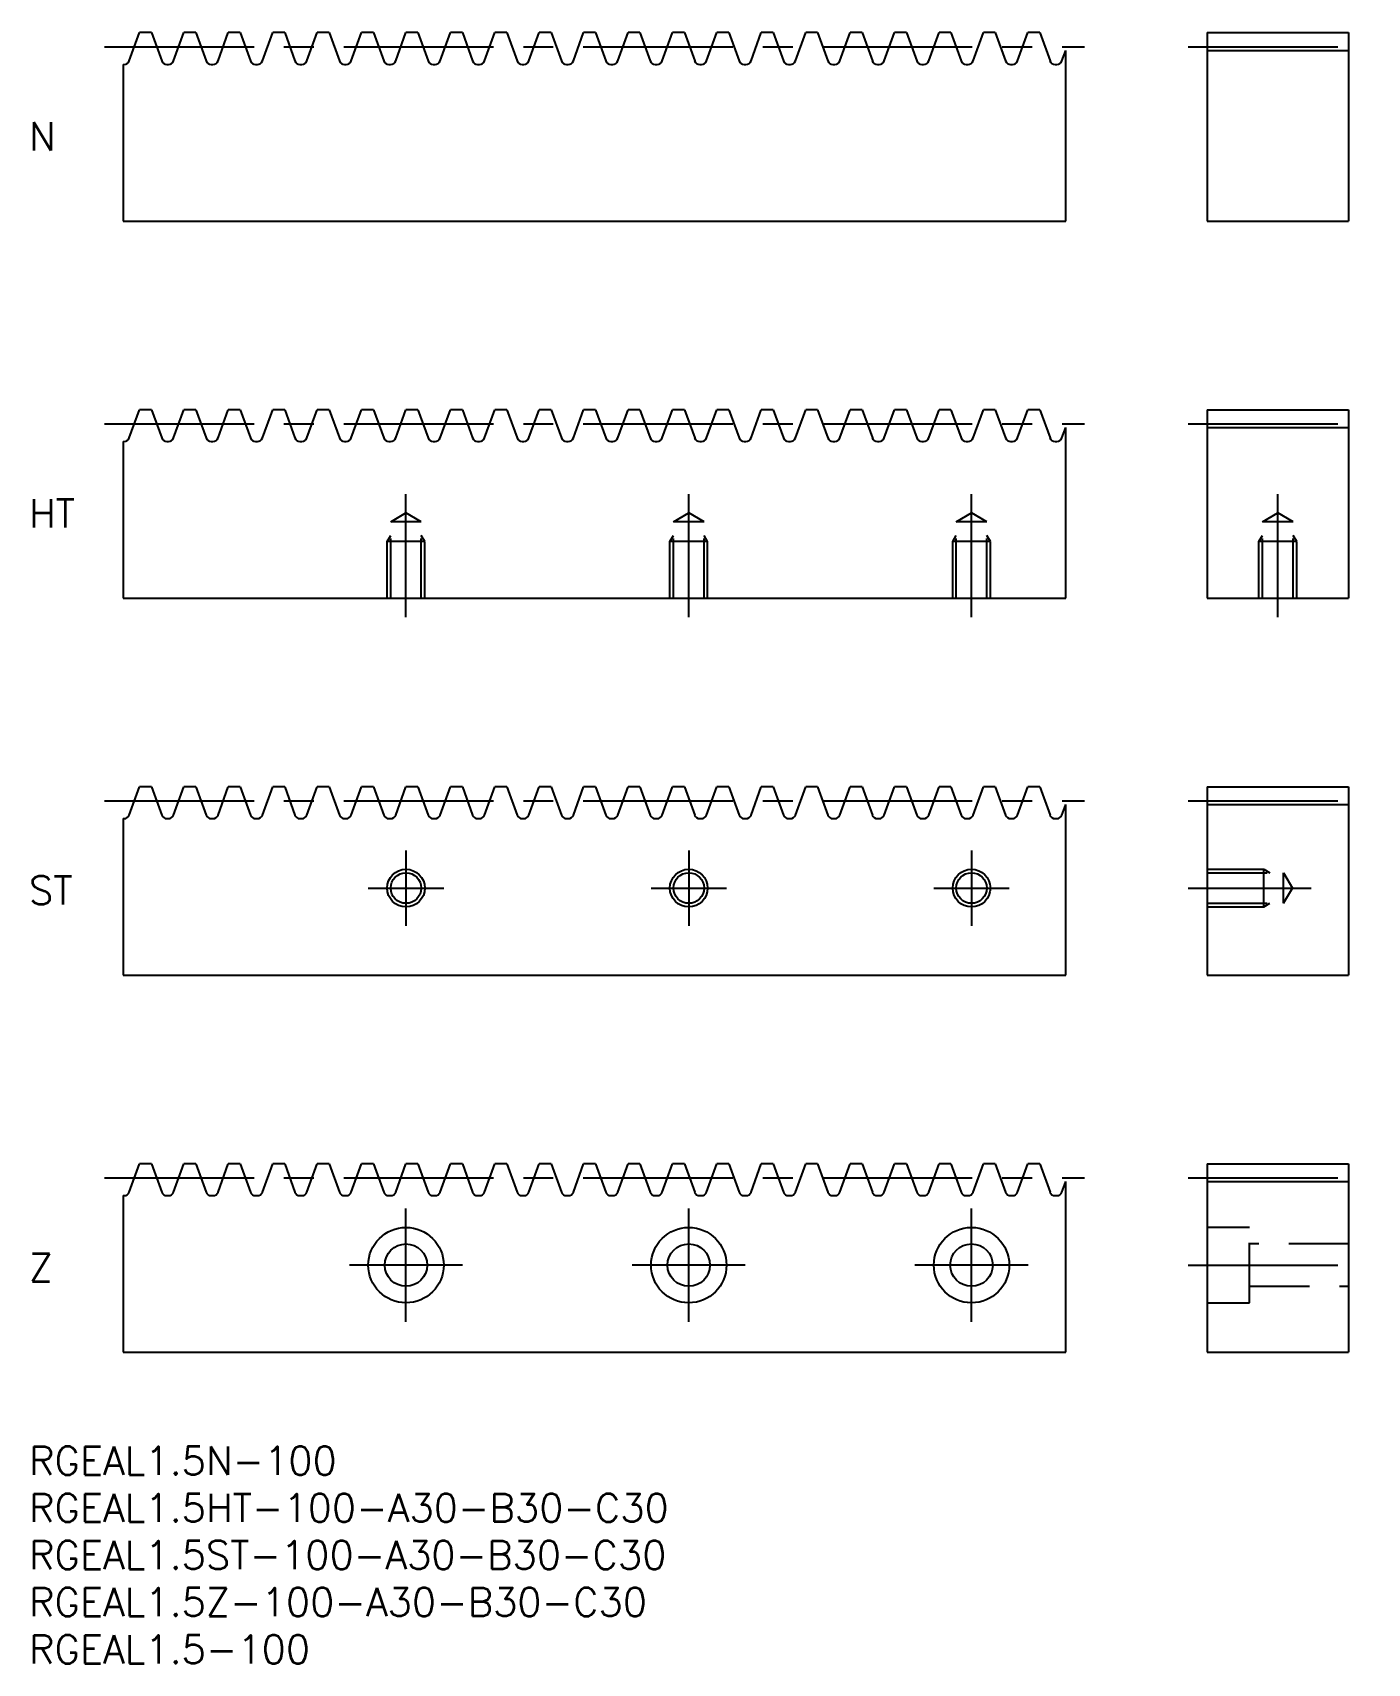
# Model space of a CAD drawing. Extents: x 0 to 142, y -23 to 150.
import ezdxf

# ---------------------------------------------------------------- set-up
doc = ezdxf.new("R2010")
doc.units = 0
doc.header["$LTSCALE"] = 0.5
doc.linetypes.add('CENTER', pattern=[50.8, 31.75, -6.35, 6.35, -6.35])
doc.linetypes.add('DASHED', pattern=[19.05, 12.7, -6.35])
for name, color, linetype in [('MSM_CENTER', 1, 'CENTER'), ('MSM_CONTINUOUS', 7, 'CONTINUOUS'), ('MSM_DASHED', 4, 'DASHED'), ('MSM_NARROW', 5, 'CONTINUOUS'), ('MSM_PART_NUMBER', 7, 'CONTINUOUS')]:
    doc.layers.add(name, color=color, linetype=linetype)
doc.styles.get("Standard").update_dxf_attribs({"font": 'txt.shx', "height": 3, "bigfont": 'bigfont.shx'})

msp = doc.modelspace()

# ---------------------------------------------------------------- linework, layer by layer
at = {"layer": 'MSM_CENTER'}
for p, q in [((8, 148.5), (112, 148.5)), ((123, 148.5), (142, 148.5)), ((8, 108.5), (112, 108.5)), ((123, 108.5), (142, 108.5)), ((40, 88), (40, 101.04)), ((70, 88), (70, 101.04)), ((100, 88), (100, 101.04)), ((132.5, 88), (132.5, 101.04)), ((8, 68.5), (112, 68.5)), ((123, 68.5), (142, 68.5)), ((40, 63.25), (40, 55.25)), ((70, 63.25), (70, 55.25)), ((100, 63.25), (100, 55.25)), ((36, 59.25), (44, 59.25)), ((66, 59.25), (74, 59.25)), ((96, 59.25), (104, 59.25)), ((123, 59.25), (136.04, 59.25)), ((8, 28.5), (112, 28.5)), ((123, 28.5), (142, 28.5)), ((40, 13.25), (40, 25.25)), ((70, 13.25), (70, 25.25)), ((100, 13.25), (100, 25.25)), ((46, 19.25), (34, 19.25)), ((76, 19.25), (64, 19.25)), ((106, 19.25), (94, 19.25)), ((123, 19.25), (142, 19.25))]:
    msp.add_line(p, q, dxfattribs=at)
at = {"layer": 'MSM_CONTINUOUS'}
for p, q in [((10.63, 147), (11.72, 150)), ((12.99, 150), (11.72, 150)), ((12.99, 150), (14.08, 147)), ((15.34, 147), (16.44, 150)), ((17.7, 150), (16.44, 150)), ((17.7, 150), (18.79, 147)), ((20.06, 147), (21.15, 150)), ((22.41, 150), (21.15, 150)), ((22.41, 150), (23.51, 147)), ((24.77, 147), (25.86, 150)), ((27.13, 150), (25.86, 150)), ((27.13, 150), (28.22, 147)), ((29.48, 147), (30.57, 150)), ((31.84, 150), (30.57, 150)), ((31.84, 150), (32.93, 147)), ((34.19, 147), (35.29, 150)), ((36.55, 150), (35.29, 150)), ((36.55, 150), (37.64, 147)), ((38.91, 147), (40, 150)), ((41.26, 150), (40, 150)), ((41.26, 150), (42.35, 147)), ((43.62, 147), (44.71, 150)), ((45.98, 150), (44.71, 150)), ((45.98, 150), (47.07, 147)), ((48.33, 147), (49.42, 150)), ((50.69, 150), (49.42, 150)), ((50.69, 150), (51.78, 147)), ((53.04, 147), (54.14, 150)), ((55.4, 150), (54.14, 150)), ((55.4, 150), (56.49, 147)), ((57.76, 147), (58.85, 150)), ((60.11, 150), (58.85, 150)), ((60.11, 150), (61.2, 147)), ((62.47, 147), (63.56, 150)), ((64.82, 150), (63.56, 150)), ((64.82, 150), (65.92, 147)), ((67.18, 147), (68.27, 150)), ((69.54, 150), (68.27, 150)), ((69.54, 150), (70.63, 147)), ((71.89, 147), (72.99, 150)), ((74.25, 150), (72.99, 150)), ((74.25, 150), (75.34, 147)), ((76.61, 147), (77.7, 150)), ((78.96, 150), (77.7, 150)), ((78.96, 150), (80.05, 147)), ((81.32, 147), (82.41, 150)), ((83.67, 150), (82.41, 150)), ((83.67, 150), (84.77, 147)), ((86.03, 147), (87.12, 150)), ((88.39, 150), (87.12, 150)), ((88.39, 150), (89.48, 147)), ((90.74, 147), (91.83, 150)), ((93.1, 150), (91.83, 150)), ((93.1, 150), (94.19, 147)), ((95.46, 147), (96.55, 150)), ((97.81, 150), (96.55, 150)), ((97.81, 150), (98.9, 147)), ((100.17, 147), (101.26, 150)), ((102.52, 150), (101.26, 150)), ((102.52, 150), (103.62, 147)), ((104.88, 147), (105.97, 150)), ((107.24, 150), (105.97, 150)), ((107.24, 150), (108.33, 147)), ((125, 150), (125, 130)), ((125, 150), (140, 150)), ((140, 150), (140, 130)), ((109.59, 147), (110, 148.12)), ((110, 130), (110, 148.12)), ((125, 148.12), (140, 148.12)), ((10, 146.62), (10.1, 146.62)), ((10, 146.62), (10, 130)), ((14.62, 146.62), (14.81, 146.62)), ((19.33, 146.62), (19.52, 146.62)), ((24.04, 146.62), (24.23, 146.62)), ((28.75, 146.62), (28.95, 146.62)), ((33.47, 146.62), (33.66, 146.62)), ((38.18, 146.62), (38.37, 146.62)), ((42.89, 146.62), (43.08, 146.62)), ((47.6, 146.62), (47.8, 146.62)), ((52.32, 146.62), (52.51, 146.62)), ((57.03, 146.62), (57.22, 146.62)), ((61.74, 146.62), (61.93, 146.62)), ((66.45, 146.62), (66.65, 146.62)), ((71.16, 146.62), (71.36, 146.62)), ((75.88, 146.62), (76.07, 146.62)), ((80.59, 146.62), (80.78, 146.62)), ((85.3, 146.62), (85.49, 146.62)), ((90.01, 146.62), (90.21, 146.62)), ((94.73, 146.62), (94.92, 146.62)), ((99.44, 146.62), (99.63, 146.62)), ((104.15, 146.62), (104.34, 146.62)), ((108.86, 146.62), (109.06, 146.62)), ((10, 130), (110, 130)), ((125, 130), (140, 130)), ((10.63, 107), (11.72, 110)), ((12.99, 110), (11.72, 110)), ((12.99, 110), (14.08, 107)), ((15.34, 107), (16.44, 110)), ((17.7, 110), (16.44, 110)), ((17.7, 110), (18.79, 107)), ((20.06, 107), (21.15, 110)), ((22.41, 110), (21.15, 110)), ((22.41, 110), (23.51, 107)), ((24.77, 107), (25.86, 110)), ((27.13, 110), (25.86, 110)), ((27.13, 110), (28.22, 107)), ((29.48, 107), (30.57, 110)), ((31.84, 110), (30.57, 110)), ((31.84, 110), (32.93, 107)), ((34.19, 107), (35.29, 110)), ((36.55, 110), (35.29, 110)), ((36.55, 110), (37.64, 107)), ((38.91, 107), (40, 110)), ((41.26, 110), (40, 110)), ((41.26, 110), (42.35, 107)), ((43.62, 107), (44.71, 110)), ((45.98, 110), (44.71, 110)), ((45.98, 110), (47.07, 107)), ((48.33, 107), (49.42, 110)), ((50.69, 110), (49.42, 110)), ((50.69, 110), (51.78, 107)), ((53.04, 107), (54.14, 110)), ((55.4, 110), (54.14, 110)), ((55.4, 110), (56.49, 107)), ((57.76, 107), (58.85, 110)), ((60.11, 110), (58.85, 110)), ((60.11, 110), (61.2, 107)), ((62.47, 107), (63.56, 110)), ((64.82, 110), (63.56, 110)), ((64.82, 110), (65.92, 107)), ((67.18, 107), (68.27, 110)), ((69.54, 110), (68.27, 110)), ((69.54, 110), (70.63, 107)), ((71.89, 107), (72.99, 110)), ((74.25, 110), (72.99, 110)), ((74.25, 110), (75.34, 107)), ((76.61, 107), (77.7, 110)), ((78.96, 110), (77.7, 110)), ((78.96, 110), (80.05, 107)), ((81.32, 107), (82.41, 110)), ((83.67, 110), (82.41, 110)), ((83.67, 110), (84.77, 107)), ((86.03, 107), (87.12, 110)), ((88.39, 110), (87.12, 110)), ((88.39, 110), (89.48, 107)), ((90.74, 107), (91.83, 110)), ((93.1, 110), (91.83, 110)), ((93.1, 110), (94.19, 107)), ((95.46, 107), (96.55, 110)), ((97.81, 110), (96.55, 110)), ((97.81, 110), (98.9, 107)), ((100.17, 107), (101.26, 110)), ((102.52, 110), (101.26, 110)), ((102.52, 110), (103.62, 107)), ((104.88, 107), (105.97, 110)), ((107.24, 110), (105.97, 110)), ((107.24, 110), (108.33, 107)), ((125, 110), (125, 90)), ((125, 110), (140, 110)), ((140, 110), (140, 90)), ((109.59, 107), (110, 108.12)), ((110, 90), (110, 108.12)), ((125, 108.12), (140, 108.12)), ((10, 106.62), (10.1, 106.62)), ((10, 106.62), (10, 90)), ((14.62, 106.62), (14.81, 106.62)), ((19.33, 106.62), (19.52, 106.62)), ((24.04, 106.62), (24.23, 106.62)), ((28.75, 106.62), (28.95, 106.62)), ((33.47, 106.62), (33.66, 106.62)), ((38.18, 106.62), (38.37, 106.62)), ((42.89, 106.62), (43.08, 106.62)), ((47.6, 106.62), (47.8, 106.62)), ((52.32, 106.62), (52.51, 106.62)), ((57.03, 106.62), (57.22, 106.62)), ((61.74, 106.62), (61.93, 106.62)), ((66.45, 106.62), (66.65, 106.62)), ((71.16, 106.62), (71.36, 106.62)), ((75.88, 106.62), (76.07, 106.62)), ((80.59, 106.62), (80.78, 106.62)), ((85.3, 106.62), (85.49, 106.62)), ((90.01, 106.62), (90.21, 106.62)), ((94.73, 106.62), (94.92, 106.62)), ((99.44, 106.62), (99.63, 106.62)), ((104.15, 106.62), (104.34, 106.62)), ((108.86, 106.62), (109.06, 106.62)), ((10, 90), (110, 90)), ((125, 90), (140, 90)), ((10.63, 67), (11.72, 70)), ((12.99, 70), (11.72, 70)), ((12.99, 70), (14.08, 67)), ((15.34, 67), (16.44, 70)), ((17.7, 70), (16.44, 70)), ((17.7, 70), (18.79, 67)), ((20.06, 67), (21.15, 70)), ((22.41, 70), (21.15, 70)), ((22.41, 70), (23.51, 67)), ((24.77, 67), (25.86, 70)), ((27.13, 70), (25.86, 70)), ((27.13, 70), (28.22, 67)), ((29.48, 67), (30.57, 70)), ((31.84, 70), (30.57, 70)), ((31.84, 70), (32.93, 67)), ((34.19, 67), (35.29, 70)), ((36.55, 70), (35.29, 70)), ((36.55, 70), (37.64, 67)), ((38.91, 67), (40, 70)), ((41.26, 70), (40, 70)), ((41.26, 70), (42.35, 67)), ((43.62, 67), (44.71, 70)), ((45.98, 70), (44.71, 70)), ((45.98, 70), (47.07, 67)), ((48.33, 67), (49.42, 70)), ((50.69, 70), (49.42, 70)), ((50.69, 70), (51.78, 67)), ((53.04, 67), (54.14, 70)), ((55.4, 70), (54.14, 70)), ((55.4, 70), (56.49, 67)), ((57.76, 67), (58.85, 70)), ((60.11, 70), (58.85, 70)), ((60.11, 70), (61.2, 67)), ((62.47, 67), (63.56, 70)), ((64.82, 70), (63.56, 70)), ((64.82, 70), (65.92, 67)), ((67.18, 67), (68.27, 70)), ((69.54, 70), (68.27, 70)), ((69.54, 70), (70.63, 67)), ((71.89, 67), (72.99, 70)), ((74.25, 70), (72.99, 70)), ((74.25, 70), (75.34, 67)), ((76.61, 67), (77.7, 70)), ((78.96, 70), (77.7, 70)), ((78.96, 70), (80.05, 67)), ((81.32, 67), (82.41, 70)), ((83.67, 70), (82.41, 70)), ((83.67, 70), (84.77, 67)), ((86.03, 67), (87.12, 70)), ((88.39, 70), (87.12, 70)), ((88.39, 70), (89.48, 67)), ((90.74, 67), (91.83, 70)), ((93.1, 70), (91.83, 70)), ((93.1, 70), (94.19, 67)), ((95.46, 67), (96.55, 70)), ((97.81, 70), (96.55, 70)), ((97.81, 70), (98.9, 67)), ((100.17, 67), (101.26, 70)), ((102.52, 70), (101.26, 70)), ((102.52, 70), (103.62, 67)), ((104.88, 67), (105.97, 70)), ((107.24, 70), (105.97, 70)), ((107.24, 70), (108.33, 67)), ((125, 70), (125, 50)), ((125, 70), (140, 70)), ((140, 70), (140, 50)), ((109.59, 67), (110, 68.12)), ((110, 50), (110, 68.12)), ((125, 68.12), (140, 68.12)), ((10, 66.63), (10.1, 66.63)), ((10, 66.63), (10, 50)), ((14.62, 66.63), (14.81, 66.63)), ((19.33, 66.63), (19.52, 66.63)), ((24.04, 66.63), (24.23, 66.63)), ((28.75, 66.63), (28.95, 66.63)), ((33.47, 66.63), (33.66, 66.63)), ((38.18, 66.63), (38.37, 66.63)), ((42.89, 66.63), (43.08, 66.63)), ((47.6, 66.63), (47.8, 66.63)), ((52.32, 66.63), (52.51, 66.63)), ((57.03, 66.63), (57.22, 66.63)), ((61.74, 66.63), (61.93, 66.63)), ((66.45, 66.63), (66.65, 66.63)), ((71.16, 66.63), (71.36, 66.63)), ((75.88, 66.63), (76.07, 66.63)), ((80.59, 66.63), (80.78, 66.63)), ((85.3, 66.63), (85.49, 66.63)), ((90.01, 66.63), (90.21, 66.63)), ((94.73, 66.63), (94.92, 66.63)), ((99.44, 66.63), (99.63, 66.63)), ((104.15, 66.63), (104.34, 66.63)), ((108.86, 66.63), (109.06, 66.63)), ((10, 50), (110, 50)), ((125, 50), (140, 50)), ((10.63, 27), (11.72, 30)), ((12.99, 30), (11.72, 30)), ((12.99, 30), (14.08, 27)), ((15.34, 27), (16.44, 30)), ((17.7, 30), (16.44, 30)), ((17.7, 30), (18.79, 27)), ((20.06, 27), (21.15, 30)), ((22.41, 30), (21.15, 30)), ((22.41, 30), (23.51, 27)), ((24.77, 27), (25.86, 30)), ((27.13, 30), (25.86, 30)), ((27.13, 30), (28.22, 27)), ((29.48, 27), (30.57, 30)), ((31.84, 30), (30.57, 30)), ((31.84, 30), (32.93, 27)), ((34.19, 27), (35.29, 30)), ((36.55, 30), (35.29, 30)), ((36.55, 30), (37.64, 27)), ((38.91, 27), (40, 30)), ((41.26, 30), (40, 30)), ((41.26, 30), (42.35, 27)), ((43.62, 27), (44.71, 30)), ((45.98, 30), (44.71, 30)), ((45.98, 30), (47.07, 27)), ((48.33, 27), (49.42, 30)), ((50.69, 30), (49.42, 30)), ((50.69, 30), (51.78, 27)), ((53.04, 27), (54.14, 30)), ((55.4, 30), (54.14, 30)), ((55.4, 30), (56.49, 27)), ((57.76, 27), (58.85, 30)), ((60.11, 30), (58.85, 30)), ((60.11, 30), (61.2, 27)), ((62.47, 27), (63.56, 30)), ((64.82, 30), (63.56, 30)), ((64.82, 30), (65.92, 27)), ((67.18, 27), (68.27, 30)), ((69.54, 30), (68.27, 30)), ((69.54, 30), (70.63, 27)), ((71.89, 27), (72.99, 30)), ((74.25, 30), (72.99, 30)), ((74.25, 30), (75.34, 27)), ((76.61, 27), (77.7, 30)), ((78.96, 30), (77.7, 30)), ((78.96, 30), (80.05, 27)), ((81.32, 27), (82.41, 30)), ((83.67, 30), (82.41, 30)), ((83.67, 30), (84.77, 27)), ((86.03, 27), (87.12, 30)), ((88.39, 30), (87.12, 30)), ((88.39, 30), (89.48, 27)), ((90.74, 27), (91.83, 30)), ((93.1, 30), (91.83, 30)), ((93.1, 30), (94.19, 27)), ((95.46, 27), (96.55, 30)), ((97.81, 30), (96.55, 30)), ((97.81, 30), (98.9, 27)), ((100.17, 27), (101.26, 30)), ((102.52, 30), (101.26, 30)), ((102.52, 30), (103.62, 27)), ((104.88, 27), (105.97, 30)), ((107.24, 30), (105.97, 30)), ((107.24, 30), (108.33, 27)), ((125, 30), (125, 10)), ((125, 30), (140, 30)), ((140, 30), (140, 10)), ((109.59, 27), (110, 28.12)), ((110, 10), (110, 28.12)), ((125, 28.12), (140, 28.12)), ((10, 26.62), (10.1, 26.62)), ((10, 26.62), (10, 10)), ((14.62, 26.62), (14.81, 26.62)), ((19.33, 26.62), (19.52, 26.62)), ((24.04, 26.62), (24.23, 26.62)), ((28.75, 26.62), (28.95, 26.62)), ((33.47, 26.62), (33.66, 26.62)), ((38.18, 26.62), (38.37, 26.62)), ((42.89, 26.62), (43.08, 26.62)), ((47.6, 26.62), (47.8, 26.62)), ((52.32, 26.62), (52.51, 26.62)), ((57.03, 26.62), (57.22, 26.62)), ((61.74, 26.62), (61.93, 26.62)), ((66.45, 26.62), (66.65, 26.62)), ((71.16, 26.62), (71.36, 26.62)), ((75.88, 26.62), (76.07, 26.62)), ((80.59, 26.62), (80.78, 26.62)), ((85.3, 26.62), (85.49, 26.62)), ((90.01, 26.62), (90.21, 26.62)), ((94.73, 26.62), (94.92, 26.62)), ((99.44, 26.62), (99.63, 26.62)), ((104.15, 26.62), (104.34, 26.62)), ((108.86, 26.62), (109.06, 26.62)), ((10, 10), (110, 10)), ((125, 10), (140, 10))]:
    msp.add_line(p, q, dxfattribs=at)
for centre, radius in [((40, 59.25), 1.62), ((70, 59.25), 1.62), ((100, 59.25), 1.62), ((40, 19.25), 4), ((70, 19.25), 4), ((100, 19.25), 4), ((40, 19.25), 2.25), ((70, 19.25), 2.25), ((100, 19.25), 2.25)]:
    msp.add_circle(centre, radius, dxfattribs=at)
for centre, start, end in [((10.1, 147.19), 270, 340), ((14.62, 147.19), 200, 270), ((14.81, 147.19), 270, 340), ((19.33, 147.19), 200, 270), ((19.52, 147.19), 270, 340), ((24.04, 147.19), 200, 270), ((24.23, 147.19), 270, 340), ((28.75, 147.19), 200, 270), ((28.95, 147.19), 270, 340), ((33.47, 147.19), 200, 270), ((33.66, 147.19), 270, 340), ((38.18, 147.19), 200, 270), ((38.37, 147.19), 270, 340), ((42.89, 147.19), 200, 270), ((43.08, 147.19), 270, 340), ((47.6, 147.19), 200, 270), ((47.8, 147.19), 270, 340), ((52.32, 147.19), 200, 270), ((52.51, 147.19), 270, 340), ((57.03, 147.19), 200, 270), ((57.22, 147.19), 270, 340), ((61.74, 147.19), 200, 270), ((61.93, 147.19), 270, 340), ((66.45, 147.19), 200, 270), ((66.65, 147.19), 270, 340), ((71.16, 147.19), 200, 270), ((71.36, 147.19), 270, 340), ((75.88, 147.19), 200, 270), ((76.07, 147.19), 270, 340), ((80.59, 147.19), 200, 270), ((80.78, 147.19), 270, 340), ((85.3, 147.19), 200, 270), ((85.49, 147.19), 270, 340), ((90.01, 147.19), 200, 270), ((90.21, 147.19), 270, 340), ((94.73, 147.19), 200, 270), ((94.92, 147.19), 270, 340), ((99.44, 147.19), 200, 270), ((99.63, 147.19), 270, 340), ((104.15, 147.19), 200, 270), ((104.34, 147.19), 270, 340), ((108.86, 147.19), 200, 270), ((109.06, 147.19), 270, 340), ((10.1, 107.19), 270, 340), ((14.62, 107.19), 200, 270), ((14.81, 107.19), 270, 340), ((19.33, 107.19), 200, 270), ((19.52, 107.19), 270, 340), ((24.04, 107.19), 200, 270), ((24.23, 107.19), 270, 340), ((28.75, 107.19), 200, 270), ((28.95, 107.19), 270, 340), ((33.47, 107.19), 200, 270), ((33.66, 107.19), 270, 340), ((38.18, 107.19), 200, 270), ((38.37, 107.19), 270, 340), ((42.89, 107.19), 200, 270), ((43.08, 107.19), 270, 340), ((47.6, 107.19), 200, 270), ((47.8, 107.19), 270, 340), ((52.32, 107.19), 200, 270), ((52.51, 107.19), 270, 340), ((57.03, 107.19), 200, 270), ((57.22, 107.19), 270, 340), ((61.74, 107.19), 200, 270), ((61.93, 107.19), 270, 340), ((66.45, 107.19), 200, 270), ((66.65, 107.19), 270, 340), ((71.16, 107.19), 200, 270), ((71.36, 107.19), 270, 340), ((75.88, 107.19), 200, 270), ((76.07, 107.19), 270, 340), ((80.59, 107.19), 200, 270), ((80.78, 107.19), 270, 340), ((85.3, 107.19), 200, 270), ((85.49, 107.19), 270, 340), ((90.01, 107.19), 200, 270), ((90.21, 107.19), 270, 340), ((94.73, 107.19), 200, 270), ((94.92, 107.19), 270, 340), ((99.44, 107.19), 200, 270), ((99.63, 107.19), 270, 340), ((104.15, 107.19), 200, 270), ((104.34, 107.19), 270, 340), ((108.86, 107.19), 200, 270), ((109.06, 107.19), 270, 340), ((10.1, 67.19), 270, 340), ((14.62, 67.19), 200, 270), ((14.81, 67.19), 270, 340), ((19.33, 67.19), 200, 270), ((19.52, 67.19), 270, 340), ((24.04, 67.19), 200, 270), ((24.23, 67.19), 270, 340), ((28.75, 67.19), 200, 270), ((28.95, 67.19), 270, 340), ((33.47, 67.19), 200, 270), ((33.66, 67.19), 270, 340), ((38.18, 67.19), 200, 270), ((38.37, 67.19), 270, 340), ((42.89, 67.19), 200, 270), ((43.08, 67.19), 270, 340), ((47.6, 67.19), 200, 270), ((47.8, 67.19), 270, 340), ((52.32, 67.19), 200, 270), ((52.51, 67.19), 270, 340), ((57.03, 67.19), 200, 270), ((57.22, 67.19), 270, 340), ((61.74, 67.19), 200, 270), ((61.93, 67.19), 270, 340), ((66.45, 67.19), 200, 270), ((66.65, 67.19), 270, 340), ((71.16, 67.19), 200, 270), ((71.36, 67.19), 270, 340), ((75.88, 67.19), 200, 270), ((76.07, 67.19), 270, 340), ((80.59, 67.19), 200, 270), ((80.78, 67.19), 270, 340), ((85.3, 67.19), 200, 270), ((85.49, 67.19), 270, 340), ((90.01, 67.19), 200, 270), ((90.21, 67.19), 270, 340), ((94.73, 67.19), 200, 270), ((94.92, 67.19), 270, 340), ((99.44, 67.19), 200, 270), ((99.63, 67.19), 270, 340), ((104.15, 67.19), 200, 270), ((104.34, 67.19), 270, 340), ((108.86, 67.19), 200, 270), ((109.06, 67.19), 270, 340), ((10.1, 27.19), 270, 340), ((14.62, 27.19), 200, 270), ((14.81, 27.19), 270, 340), ((19.33, 27.19), 200, 270), ((19.52, 27.19), 270, 340), ((24.04, 27.19), 200, 270), ((24.23, 27.19), 270, 340), ((28.75, 27.19), 200, 270), ((28.95, 27.19), 270, 340), ((33.47, 27.19), 200, 270), ((33.66, 27.19), 270, 340), ((38.18, 27.19), 200, 270), ((38.37, 27.19), 270, 340), ((42.89, 27.19), 200, 270), ((43.08, 27.19), 270, 340), ((47.6, 27.19), 200, 270), ((47.8, 27.19), 270, 340), ((52.32, 27.19), 200, 270), ((52.51, 27.19), 270, 340), ((57.03, 27.19), 200, 270), ((57.22, 27.19), 270, 340), ((61.74, 27.19), 200, 270), ((61.93, 27.19), 270, 340), ((66.45, 27.19), 200, 270), ((66.65, 27.19), 270, 340), ((71.16, 27.19), 200, 270), ((71.36, 27.19), 270, 340), ((75.88, 27.19), 200, 270), ((76.07, 27.19), 270, 340), ((80.59, 27.19), 200, 270), ((80.78, 27.19), 270, 340), ((85.3, 27.19), 200, 270), ((85.49, 27.19), 270, 340), ((90.01, 27.19), 200, 270), ((90.21, 27.19), 270, 340), ((94.73, 27.19), 200, 270), ((94.92, 27.19), 270, 340), ((99.44, 27.19), 200, 270), ((99.63, 27.19), 270, 340), ((104.15, 27.19), 200, 270), ((104.34, 27.19), 270, 340), ((108.86, 27.19), 200, 270), ((109.06, 27.19), 270, 340)]:
    msp.add_arc(centre, 0.57, start, end, dxfattribs=at)
at = {"layer": 'MSM_DASHED'}
for p, q in [((38.38, 98.1), (40, 99.04)), ((41.62, 98.1), (40, 99.04)), ((68.38, 98.1), (70, 99.04)), ((71.62, 98.1), (70, 99.04)), ((98.38, 98.1), (100, 99.04)), ((101.62, 98.1), (100, 99.04)), ((130.88, 98.1), (132.5, 99.04)), ((134.12, 98.1), (132.5, 99.04)), ((41.62, 98.1), (38.38, 98.1)), ((38.38, 90), (38.38, 98.1)), ((41.62, 90), (41.62, 98.1)), ((71.62, 98.1), (68.38, 98.1)), ((68.38, 90), (68.38, 98.1)), ((71.62, 90), (71.62, 98.1)), ((101.62, 98.1), (98.38, 98.1)), ((98.38, 90), (98.38, 98.1)), ((101.62, 90), (101.62, 98.1)), ((134.12, 98.1), (130.88, 98.1)), ((130.88, 90), (130.88, 98.1)), ((134.12, 90), (134.12, 98.1)), ((38, 96), (38.38, 96.66)), ((42, 96), (38, 96)), ((38, 90), (38, 96)), ((42, 96), (41.62, 96.66)), ((42, 90), (42, 96)), ((68, 96), (68.38, 96.66)), ((72, 96), (68, 96)), ((68, 90), (68, 96)), ((72, 96), (71.62, 96.66)), ((72, 90), (72, 96)), ((98, 96), (98.38, 96.66)), ((102, 96), (98, 96)), ((98, 90), (98, 96)), ((102, 96), (101.62, 96.66)), ((102, 90), (102, 96)), ((130.5, 96), (130.88, 96.66)), ((134.5, 96), (130.5, 96)), ((130.5, 90), (130.5, 96)), ((134.5, 96), (134.12, 96.66)), ((134.5, 90), (134.5, 96)), ((125, 61.25), (131, 61.25)), ((125, 60.87), (133.1, 60.87)), ((131, 57.25), (131, 61.25)), ((131, 61.25), (131.66, 60.87)), ((133.1, 57.63), (133.1, 60.87)), ((133.1, 60.87), (134.04, 59.25)), ((133.1, 57.63), (134.04, 59.25)), ((125, 57.63), (133.1, 57.63)), ((125, 57.25), (131, 57.25)), ((131, 57.25), (131.66, 57.63)), ((129.5, 23.25), (125, 23.25)), ((129.5, 15.25), (129.5, 23.25)), ((140, 21.5), (129.5, 21.5)), ((129.5, 17), (140, 17)), ((125, 15.25), (129.5, 15.25))]:
    msp.add_line(p, q, dxfattribs=at)
at = {"layer": 'MSM_NARROW'}
for centre in [(40, 59.25), (70, 59.25), (100, 59.25)]:
    msp.add_circle(centre, 2, dxfattribs=at)

# ---------------------------------------------------------------- texts
at = {"layer": 'MSM_PART_NUMBER', "linetype": 'CONTINUOUS'}
for s, p in [('N', (0, 137.5)), ('HT', (0, 97.5)), ('ST', (0, 57.5)), ('Z', (0, 17.5)), ('RGEAL1.5N-100', (0, -3)), ('RGEAL1.5HT-100-A30-B30-C30', (0, -8)), ('RGEAL1.5ST-100-A30-B30-C30', (0, -13)), ('RGEAL1.5Z-100-A30-B30-C30', (0, -18)), ('RGEAL1.5-100', (0, -23))]:
    msp.add_text(s, height=3, dxfattribs=at).set_placement(p)

doc.saveas('drawing.dxf')
